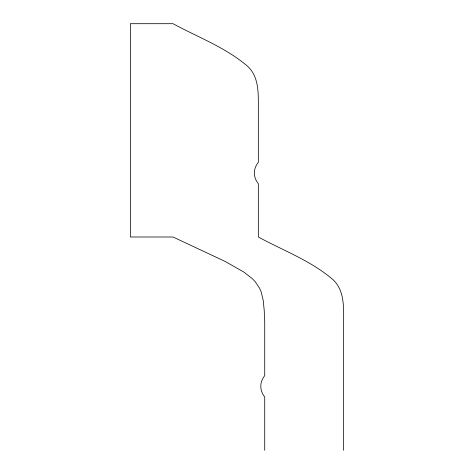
<?xml version="1.0" encoding="UTF-8"?>
<svg xmlns="http://www.w3.org/2000/svg" width="474" height="474" viewBox="0 0 474 474"><rect width="100%" height="100%" fill="white"/><g stroke="black" fill="none" stroke-linecap="round" stroke-linejoin="round"><path stroke-width="0.71" d="M343.65 450.3L343.65 322.32C343.597 307.721 344.752 290.526 332.985 279.66C311.151 260.795 283.422 250.651 258.33 237L258.33 183.675C253.051 177.246 253.051 168.774 258.33 162.345L258.33 109.02C258.277 94.421 259.432 77.226 247.665 66.36C225.831 47.495 198.102 37.351 173.01 23.7L130.35 23.7L130.35 237L173.01 237L225.138 261.429L243.766 272.023L252.067 278.457L255.184 281.68L259.705 288.453L261.245 292.132L263.23 300.392L264.208 310.286L264.729 322.32L264.729 375.645C259.474 382.08 259.474 390.54 264.729 396.975L264.729 450.3"/></g></svg>
